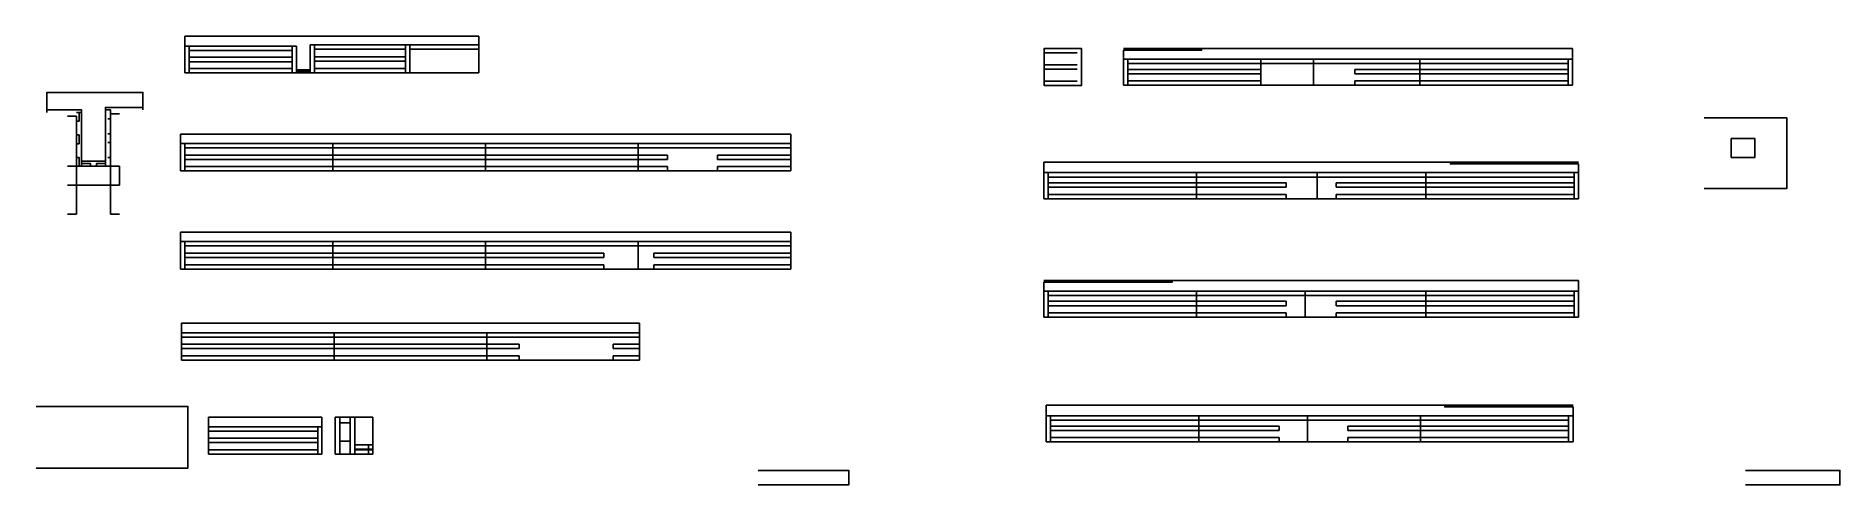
# Model space of a CAD drawing. Header units: metres. Extents: x 3240 to 6124, y 5107 to 5825.
import ezdxf

# ---------------------------------------------------------------- set-up
doc = ezdxf.new("R2010")
doc.units = ezdxf.units.M
for name, color, linetype in [('00 - FELIPE', 7, 'Continuous'), ('CONCRETO', 7, 'Continuous'), ('COTA', 7, 'Continuous'), ('Cotas', 7, 'Continuous'), ('Madeira', 7, 'Continuous'), ('Painéis', 7, 'Continuous'), ('SARR_2.2x7', 7, 'Continuous'), ('SARR_3.5x7', 7, 'Continuous'), ('SARR_EDITAR', 7, 'Continuous'), ('Texto Seção', 7, 'Continuous')]:
    doc.layers.add(name, color=color, linetype=linetype)

msp = doc.modelspace()

# ---------------------------------------------------------------- linework, layer by layer
at = {"layer": '00 - FELIPE', "color": 7, "lineweight": 25}
msp.add_lwpolyline([(3239.9, 5232.9), (3482.8, 5232.9), (3482.8, 5134.3), (3239.9, 5134.3)], dxfattribs=at)
at = {"layer": 'CONCRETO', "color": 7, "lineweight": 25}
msp.add_lwpolyline([(3257.1, 5707), (3257.1, 5735), (3410.7, 5735), (3410.7, 5711), (3350.7, 5711), (3350.7, 5625), (3312.7, 5625), (3312.7, 5707)], dxfattribs=at)
at = {"layer": 'COTA', "color": 7, "lineweight": 25}
for p, q in [((3477.8, 5809.1), (3477.8, 5825.1)), ((3477.8, 5825.1), (3947.8, 5825.1)), ((3947.8, 5825.1), (3947.8, 5811.1)), ((4978.7, 5788.4), (4978.7, 5802.4)), ((5103.7, 5805.4), (5282.7, 5805.4)), ((5696.7, 5805.4), (5282.7, 5805.4)), ((5696.7, 5788.4), (5696.7, 5805.4)), ((3470.6, 5653.4), (3470.6, 5668.4)), ((3470.6, 5668.4), (4446.6, 5668.4)), ((4446.6, 5668.4), (4446.6, 5653.4)), ((4851.5, 5606.7), (4851.5, 5623.7)), ((4851.5, 5623.7), (5288.5, 5623.7)), ((5501.5, 5623.7), (5288.5, 5623.7)), ((5706.5, 5606.7), (5706.5, 5620.7)), ((3470.6, 5496.5), (3470.6, 5511.5)), ((3470.6, 5511.5), (4446.6, 5511.5)), ((4446.6, 5511.5), (4446.6, 5496.5)), ((4851.5, 5417.4), (4851.5, 5431.4)), ((5056.5, 5434.4), (5269.5, 5434.4)), ((5706.5, 5434.4), (5269.5, 5434.4)), ((5706.5, 5417.4), (5706.5, 5434.4)), ((3472.6, 5350.7), (3472.6, 5365.7)), ((3472.6, 5365.7), (4204.6, 5365.7)), ((4204.6, 5365.7), (4204.6, 5350.7)), ((4855.1, 5218), (4855.1, 5235)), ((4855.1, 5235), (5273.1, 5235)), ((5492.6, 5235), (5273.1, 5235)), ((5697.6, 5218), (5697.6, 5232)), ((3515.6, 5200.4), (3515.6, 5215.4)), ((3515.6, 5215.4), (3697.1, 5215.4)), ((3697.1, 5215.4), (3697.1, 5200.4)), ((3749.4, 5215.4), (3778.4, 5215.4)), ((3778.4, 5171.4), (3778.4, 5215.4))]:
    msp.add_line(p, q, dxfattribs=at)
at = {"layer": 'Cotas', "color": 7, "lineweight": 25}
msp.add_lwpolyline([(5907.1, 5694.5), (6039.5, 5694.5), (6039.5, 5581.1), (5907.1, 5581.1)], dxfattribs=at)
at = {"layer": 'Madeira', "color": 7, "lineweight": 25}
for points in [[(3304.3, 5689), (3308.7, 5689), (3308.7, 5703), (3304.3, 5703)], [(3354.7, 5693), (3359.1, 5693), (3359.1, 5707), (3354.7, 5707)], [(3304.3, 5653), (3308.7, 5653), (3308.7, 5667), (3304.3, 5667)], [(3354.7, 5655), (3359.1, 5655), (3359.1, 5669), (3354.7, 5669)], [(3304.3, 5617), (3308.7, 5617), (3308.7, 5631), (3304.3, 5631)], [(3354.7, 5617), (3359.1, 5617), (3359.1, 5631), (3354.7, 5631)], [(3312.7, 5617), (3312.7, 5621.4), (3326.7, 5621.4), (3326.7, 5617)], [(3350.7, 5617), (3350.7, 5621.4), (3336.7, 5621.4), (3336.7, 5617)]]:
    msp.add_lwpolyline(points, dxfattribs=at)
at = {"layer": 'Painéis', "color": 7, "lineweight": 25}
for p, q in [((3477.8, 5809.1), (3656.3, 5809.1)), ((3477.8, 5766.1), (3477.8, 5809.1)), ((3656.3, 5771.1), (3656.3, 5809.1)), ((3678.3, 5811.1), (3837.8, 5811.1)), ((3678.3, 5766.1), (3678.3, 5811.1)), ((3837.8, 5766.1), (3837.8, 5811.1)), ((3947.8, 5811.1), (3837.8, 5811.1)), ((3947.8, 5766.1), (3947.8, 5811.1)), ((4911.7, 5805.2), (4851.7, 5805.2)), ((4851.7, 5746.2), (4851.7, 5805.2)), ((4911.7, 5805.2), (4911.7, 5746.2)), ((3678.3, 5771.1), (3656.3, 5771.1)), ((3678.3, 5766.1), (3678.3, 5771.1)), ((4978.7, 5788.4), (5282.7, 5788.4)), ((4978.7, 5746.4), (4978.7, 5788.4)), ((5198.2, 5746.4), (5198.2, 5788.4)), ((5282.7, 5746.4), (5282.7, 5788.4)), ((5696.7, 5788.4), (5282.7, 5788.4)), ((5452.7, 5746.4), (5452.7, 5788.4)), ((5696.7, 5746.4), (5696.7, 5788.4)), ((3477.8, 5766.1), (3678.3, 5766.1)), ((3678.3, 5766.1), (3837.8, 5766.1)), ((3837.8, 5766.1), (3947.8, 5766.1)), ((4911.7, 5746.2), (4851.7, 5746.2)), ((4978.7, 5746.4), (5282.7, 5746.4)), ((5696.7, 5746.4), (5282.7, 5746.4)), ((5988.5, 5661.1), (5950.6, 5661.1)), ((5950.6, 5631.1), (5950.6, 5661.1)), ((5988.5, 5661.1), (5988.5, 5631.1)), ((3470.6, 5653.4), (4446.6, 5653.4)), ((3470.6, 5609.4), (3470.6, 5653.4)), ((3470.6, 5609.4), (3470.6, 5653.4)), ((3714.6, 5609.4), (3714.6, 5653.4)), ((3958.6, 5609.4), (3958.6, 5653.4)), ((4202.6, 5609.4), (4202.6, 5653.4)), ((4202.6, 5609.4), (4202.6, 5653.4)), ((4446.6, 5609.4), (4446.6, 5653.4)), ((4446.6, 5609.4), (4446.6, 5653.4)), ((5988.5, 5631.1), (5950.6, 5631.1)), ((3470.6, 5609.4), (4446.6, 5609.4)), ((4851.5, 5606.7), (5288.5, 5606.7)), ((4851.5, 5564.7), (4851.5, 5606.7)), ((5095.5, 5564.7), (5095.5, 5606.7)), ((5288.5, 5564.7), (5288.5, 5606.7)), ((5706.5, 5606.7), (5288.5, 5606.7)), ((5462.5, 5564.7), (5462.5, 5606.7)), ((5706.5, 5564.7), (5706.5, 5606.7)), ((4851.5, 5564.7), (5288.5, 5564.7)), ((5706.5, 5564.7), (5288.5, 5564.7)), ((3470.6, 5496.5), (4446.6, 5496.5)), ((3470.6, 5452.5), (3470.6, 5496.5)), ((3470.6, 5452.5), (3470.6, 5496.5)), ((3714.6, 5452.5), (3714.6, 5496.5)), ((3958.6, 5452.5), (3958.6, 5496.5)), ((4202.6, 5452.5), (4202.6, 5496.5)), ((4202.6, 5452.5), (4202.6, 5496.5)), ((4446.6, 5452.5), (4446.6, 5496.5)), ((4446.6, 5452.5), (4446.6, 5496.5)), ((3470.6, 5452.5), (4446.6, 5452.5)), ((4851.5, 5417.4), (5269.5, 5417.4)), ((4851.5, 5375.4), (4851.5, 5417.4)), ((5095.5, 5375.4), (5095.5, 5417.4)), ((5706.5, 5417.4), (5269.5, 5417.4)), ((5269.5, 5375.4), (5269.5, 5417.4)), ((5462.5, 5375.4), (5462.5, 5417.4)), ((5706.5, 5375.4), (5706.5, 5417.4)), ((4851.5, 5375.4), (5269.5, 5375.4)), ((5706.5, 5375.4), (5269.5, 5375.4)), ((3472.6, 5350.7), (4204.6, 5350.7)), ((3472.6, 5306.7), (3472.6, 5350.7)), ((3716.6, 5306.7), (3716.6, 5350.7)), ((3960.6, 5306.7), (3960.6, 5350.7)), ((3960.6, 5306.7), (3960.6, 5350.7)), ((4204.6, 5306.7), (4204.6, 5350.7)), ((4204.6, 5306.7), (4204.6, 5350.7)), ((3472.6, 5306.7), (4204.6, 5306.7)), ((3515.6, 5200.4), (3697.1, 5200.4)), ((3515.6, 5156.4), (3515.6, 5200.4)), ((3697.1, 5156.4), (3697.1, 5200.4)), ((3718.4, 5215.4), (3749.4, 5215.4)), ((3718.4, 5156.4), (3718.4, 5215.4)), ((3749.4, 5171.4), (3749.4, 5215.4)), ((4855.1, 5218), (5273.1, 5218)), ((4855.1, 5176), (4855.1, 5218)), ((5099.1, 5176), (5099.1, 5218)), ((5273.1, 5176), (5273.1, 5218)), ((5697.6, 5218), (5273.1, 5218)), ((5453.6, 5176), (5453.6, 5218)), ((5697.6, 5176), (5697.6, 5218)), ((3778.4, 5171.4), (3749.4, 5171.4)), ((3778.4, 5156.4), (3778.4, 5171.4)), ((3778.4, 5156.4), (3778.4, 5171.4)), ((4855.1, 5176), (5273.1, 5176)), ((5697.6, 5176), (5273.1, 5176)), ((3515.6, 5156.4), (3697.1, 5156.4)), ((3718.4, 5156.4), (3778.4, 5156.4))]:
    msp.add_line(p, q, dxfattribs=at)
for points in [[(4978.7, 5805.4), (5103.7, 5805.4), (5103.7, 5802.4), (4978.7, 5802.4)], [(3312.7, 5703), (3312.7, 5707), (3257.1, 5707), (3257.1, 5703)], [(3308.7, 5703), (3312.7, 5703), (3312.7, 5617), (3308.7, 5617)], [(3410.7, 5707), (3410.7, 5711), (3350.7, 5711), (3350.7, 5707)], [(3354.7, 5707), (3350.7, 5707), (3350.7, 5617), (3354.7, 5617)], [(3350.7, 5621.4), (3350.7, 5625), (3312.7, 5625), (3312.7, 5621.4)], [(5706.5, 5623.7), (5501.5, 5623.7), (5501.5, 5620.7), (5706.5, 5620.7)], [(4851.5, 5434.4), (5056.5, 5434.4), (5056.5, 5431.4), (4851.5, 5431.4)], [(5697.6, 5235), (5492.6, 5235), (5492.6, 5232), (5697.6, 5232)]]:
    msp.add_lwpolyline(points, dxfattribs=at)
at = {"layer": 'SARR_2.2x7', "color": 7, "lineweight": 25}
for p, q in [((3484.8, 5766.1), (3484.8, 5809.1)), ((3484.8, 5802.1), (3649.3, 5802.1)), ((3649.3, 5766.1), (3649.3, 5809.1)), ((3656.3, 5766.1), (3656.3, 5809.1)), ((3685.3, 5766.1), (3685.3, 5811.1)), ((3685.3, 5804.1), (3830.8, 5804.1)), ((3830.8, 5766.1), (3830.8, 5811.1)), ((3837.8, 5804.1), (3947.8, 5804.1)), ((4851.7, 5798.2), (4904.7, 5798.2)), ((3484.8, 5791.1), (3649.3, 5791.1)), ((3484.8, 5784.1), (3649.3, 5784.1)), ((3484.8, 5773.1), (3649.3, 5773.1)), ((3685.3, 5792.1), (3830.8, 5792.1)), ((3685.3, 5785.1), (3830.8, 5785.1)), ((3685.3, 5773.1), (3830.8, 5773.1)), ((4851.7, 5779.2), (4904.7, 5779.2)), ((4851.7, 5772.2), (4904.7, 5772.2)), ((4985.7, 5746.4), (4985.7, 5788.4)), ((4985.7, 5781.4), (5198.2, 5781.4)), ((4985.7, 5771.9), (5198.2, 5771.9)), ((5198.2, 5781.4), (5282.7, 5781.4)), ((5452.7, 5781.4), (5282.7, 5781.4)), ((5348.7, 5771.9), (5452.7, 5771.9)), ((5348.7, 5764.9), (5348.7, 5771.9)), ((5689.8, 5781.4), (5452.7, 5781.4)), ((5452.7, 5771.9), (5689.8, 5771.9)), ((5689.8, 5746.4), (5689.8, 5788.4)), ((4851.7, 5753.2), (4904.7, 5753.2)), ((4985.7, 5764.9), (5198.2, 5764.9)), ((4985.7, 5753.4), (5198.2, 5753.4)), ((5348.7, 5764.9), (5452.7, 5764.9)), ((5452.7, 5753.4), (5348.7, 5753.4)), ((5348.7, 5746.4), (5348.7, 5753.4)), ((5452.7, 5764.9), (5689.8, 5764.9)), ((5689.8, 5753.4), (5452.7, 5753.4)), ((3477.5, 5609.4), (3477.5, 5653.4)), ((3477.5, 5646.4), (3714.6, 5646.4)), ((3477.5, 5634.9), (3714.6, 5634.9)), ((3477.5, 5627.9), (3714.6, 5627.9)), ((3714.6, 5646.4), (3958.6, 5646.4)), ((3714.6, 5634.9), (3958.6, 5634.9)), ((3714.6, 5627.9), (3958.6, 5627.9)), ((3958.6, 5646.4), (4202.6, 5646.4)), ((3958.6, 5634.9), (4202.6, 5634.9)), ((3958.6, 5627.9), (4202.6, 5627.9)), ((4202.6, 5646.4), (4446.6, 5646.4)), ((4202.6, 5634.9), (4249.6, 5634.9)), ((4202.6, 5627.9), (4249.6, 5627.9)), ((4249.6, 5634.9), (4249.6, 5627.9)), ((4446.6, 5634.9), (4329.6, 5634.9)), ((4329.6, 5634.9), (4329.6, 5627.9)), ((4446.6, 5627.9), (4329.6, 5627.9)), ((3477.5, 5616.4), (3714.6, 5616.4)), ((3714.6, 5616.4), (3958.6, 5616.4)), ((3958.6, 5616.4), (4202.6, 5616.4)), ((4202.6, 5616.4), (4249.6, 5616.4)), ((4249.6, 5616.4), (4249.6, 5609.4)), ((4446.6, 5616.4), (4329.6, 5616.4)), ((4329.6, 5616.4), (4329.6, 5609.4)), ((4858.4, 5564.7), (4858.4, 5606.7)), ((4858.4, 5599.7), (5095.5, 5599.7)), ((5095.5, 5599.7), (5288.5, 5599.7)), ((5462.5, 5599.7), (5288.5, 5599.7)), ((5699.5, 5599.7), (5462.5, 5599.7)), ((5699.5, 5564.7), (5699.5, 5606.7)), ((4858.4, 5590.2), (5095.5, 5590.2)), ((4858.4, 5583.2), (5095.5, 5583.2)), ((4858.4, 5571.7), (5095.5, 5571.7)), ((5095.5, 5590.2), (5239, 5590.2)), ((5095.5, 5583.2), (5239, 5583.2)), ((5095.5, 5571.7), (5239, 5571.7)), ((5239, 5583.2), (5239, 5590.2)), ((5239, 5564.7), (5239, 5571.7)), ((5319, 5590.2), (5462.5, 5590.2)), ((5319, 5583.2), (5319, 5590.2)), ((5319, 5583.2), (5462.5, 5583.2)), ((5462.5, 5571.7), (5319, 5571.7)), ((5319, 5564.7), (5319, 5571.7)), ((5462.5, 5590.2), (5699.5, 5590.2)), ((5462.5, 5583.2), (5699.5, 5583.2)), ((5699.5, 5571.7), (5462.5, 5571.7)), ((3477.5, 5452.5), (3477.5, 5496.5)), ((3477.5, 5489.5), (3714.6, 5489.5)), ((3714.6, 5489.5), (3958.6, 5489.5)), ((3958.6, 5489.5), (4202.6, 5489.5)), ((4202.6, 5489.5), (4446.6, 5489.5)), ((3477.5, 5478), (3714.6, 5478)), ((3477.5, 5471), (3714.6, 5471)), ((3477.5, 5459.5), (3714.6, 5459.5)), ((3714.6, 5478), (3958.6, 5478)), ((3714.6, 5471), (3958.6, 5471)), ((3714.6, 5459.5), (3958.6, 5459.5)), ((3958.6, 5478), (4147.6, 5478)), ((3958.6, 5471), (4147.6, 5471)), ((3958.6, 5459.5), (4147.6, 5459.5)), ((4147.6, 5478), (4147.6, 5471)), ((4147.6, 5459.5), (4147.6, 5452.5)), ((4227.6, 5478), (4446.6, 5478)), ((4227.6, 5471), (4227.6, 5478)), ((4227.6, 5471), (4446.6, 5471)), ((4227.6, 5459.5), (4446.6, 5459.5)), ((4227.6, 5452.4), (4227.6, 5459.5)), ((4858.4, 5375.4), (4858.4, 5417.4)), ((4858.4, 5410.4), (5095.5, 5410.4)), ((5095.5, 5400.9), (4858.4, 5400.9)), ((5095.5, 5410.4), (5269.5, 5410.4)), ((5239, 5400.9), (5095.5, 5400.9)), ((5239, 5393.9), (5239, 5400.9)), ((5462.5, 5410.4), (5269.5, 5410.4)), ((5319, 5393.9), (5319, 5400.9)), ((5462.5, 5400.9), (5319, 5400.9)), ((5699.5, 5410.4), (5462.5, 5410.4)), ((5699.5, 5400.9), (5462.5, 5400.9)), ((5699.5, 5375.4), (5699.5, 5417.4)), ((5095.5, 5393.9), (4858.4, 5393.9)), ((4858.4, 5382.4), (5095.5, 5382.4)), ((5239, 5393.9), (5095.5, 5393.9)), ((5095.5, 5382.4), (5239, 5382.4)), ((5239, 5375.4), (5239, 5382.4)), ((5462.5, 5393.9), (5319, 5393.9)), ((5319, 5375.4), (5319, 5382.4)), ((5462.5, 5382.4), (5319, 5382.4)), ((5699.5, 5393.9), (5462.5, 5393.9)), ((5699.5, 5382.4), (5462.5, 5382.4)), ((3472.6, 5343.7), (3716.6, 5343.7)), ((3716.6, 5343.7), (3960.6, 5343.7)), ((3960.6, 5343.7), (4204.6, 5343.7)), ((3472.6, 5332.2), (3716.6, 5332.2)), ((3472.6, 5325.2), (3716.6, 5325.2)), ((3472.6, 5313.7), (3716.6, 5313.7)), ((3716.6, 5332.2), (3960.6, 5332.2)), ((3716.6, 5325.2), (3960.6, 5325.2)), ((3716.6, 5313.7), (3960.6, 5313.7)), ((3960.6, 5332.2), (4012.6, 5332.2)), ((3960.6, 5325.2), (4012.6, 5325.2)), ((3960.6, 5313.7), (4012.6, 5313.7)), ((4012.6, 5332.2), (4012.6, 5325.2)), ((4012.6, 5313.7), (4012.6, 5306.7)), ((4204.6, 5332.2), (4162.6, 5332.2)), ((4162.6, 5332.2), (4162.6, 5325.2)), ((4204.6, 5325.2), (4162.6, 5325.2)), ((4204.6, 5313.7), (4162.6, 5313.7)), ((4162.6, 5313.7), (4162.6, 5306.7)), ((3515.6, 5193.4), (3690.2, 5193.4)), ((3690.2, 5156.4), (3690.2, 5200.4)), ((3725.4, 5156.4), (3725.4, 5215.4)), ((3725.4, 5206.4), (3742.4, 5206.4)), ((3742.4, 5156.4), (3742.4, 5215.4)), ((3749.4, 5156.4), (3749.4, 5215.4)), ((4862.1, 5176), (4862.1, 5218)), ((4862.1, 5211), (5099.1, 5211)), ((4862.1, 5201.5), (5099.1, 5201.5)), ((4862.1, 5194.5), (5099.1, 5194.5)), ((5099.1, 5211), (5273.1, 5211)), ((5099.1, 5201.5), (5227.6, 5201.5)), ((5099.1, 5194.5), (5227.6, 5194.5)), ((5227.6, 5194.5), (5227.6, 5201.5)), ((5453.6, 5211), (5273.1, 5211)), ((5337.6, 5201.5), (5453.6, 5201.5)), ((5337.6, 5194.5), (5337.6, 5201.5)), ((5337.6, 5194.5), (5453.6, 5194.5)), ((5690.6, 5211), (5453.6, 5211)), ((5453.6, 5201.5), (5690.6, 5201.5)), ((5453.6, 5194.5), (5690.6, 5194.5)), ((5690.6, 5176), (5690.6, 5218)), ((3515.6, 5181.9), (3690.2, 5181.9)), ((3515.6, 5174.9), (3690.2, 5174.9)), ((3515.6, 5163.4), (3690.2, 5163.4)), ((3725.4, 5177.4), (3742.4, 5177.4)), ((3778.4, 5164.4), (3749.4, 5164.4)), ((3778.4, 5163.4), (3749.4, 5163.4)), ((3771.5, 5156.4), (3771.5, 5171.4)), ((4862.1, 5183), (5099.1, 5183)), ((5099.1, 5183), (5227.6, 5183)), ((5227.6, 5176), (5227.6, 5183)), ((5453.6, 5183), (5337.6, 5183)), ((5337.6, 5176), (5337.6, 5183)), ((5690.6, 5183), (5453.6, 5183))]:
    msp.add_line(p, q, dxfattribs=at)
for points in [[(4858.7, 5805.2), (4851.7, 5805.2), (4851.7, 5746.2), (4858.7, 5746.2)], [(4904.7, 5805.2), (4911.7, 5805.2), (4911.7, 5746.2), (4904.7, 5746.2)], [(5964.6, 5661.1), (5950.6, 5661.1), (5950.6, 5631.1), (5964.6, 5631.1)], [(5974.5, 5661.1), (5988.5, 5661.1), (5988.5, 5631.1), (5974.5, 5631.1)]]:
    msp.add_lwpolyline(points, dxfattribs=at)
at = {"layer": 'SARR_3.5x7', "color": 7, "lineweight": 25}
for points in [[(3290.3, 5697), (3304.3, 5697), (3304.3, 5540.5), (3290.3, 5540.5)], [(3373.1, 5701), (3359.1, 5701), (3359.1, 5540.5), (3373.1, 5540.5)], [(3290.3, 5617), (3373.1, 5617), (3373.1, 5586.9), (3290.3, 5586.9)]]:
    msp.add_lwpolyline(points, dxfattribs=at)
at = {"layer": 'SARR_EDITAR', "color": 7, "lineweight": 25}
for p, q in [((5103.7, 5803.9), (4978.7, 5803.9)), ((3678.3, 5768.6), (3656.3, 5768.6)), ((5501.5, 5622.2), (5706.5, 5622.2)), ((5056.5, 5432.9), (4851.5, 5432.9)), ((5492.6, 5233.5), (5697.6, 5233.5))]:
    msp.add_line(p, q, dxfattribs=at)
at = {"layer": 'Texto Seção', "color": 7, "lineweight": 25}
for points in [[(4394.5, 5130.5), (4539.4, 5130.5), (4539.4, 5107.3), (4394.5, 5107.3)], [(5973.6, 5130.5), (6124.4, 5130.5), (6124.4, 5107.3), (5973.6, 5107.3)]]:
    msp.add_lwpolyline(points, dxfattribs=at)

doc.saveas('drawing.dxf')
